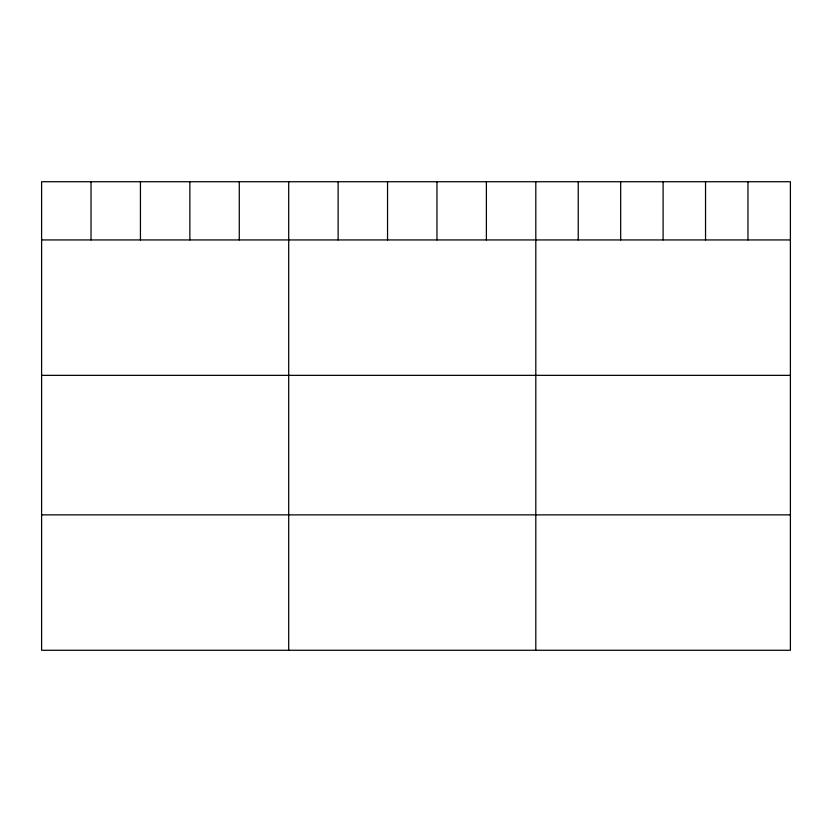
<?xml version="1.0" encoding="UTF-8"?>
<svg xmlns="http://www.w3.org/2000/svg" width="832" height="832" viewBox="0 0 832 832"><rect width="100%" height="100%" fill="white"/><g stroke="black" fill="none" stroke-linecap="round" stroke-linejoin="round"><path stroke-width="1.25" d="M790.4 239.938L790.4 650.27L41.6 650.27L41.6 181.73L790.4 181.73L790.4 239.938L41.6 239.938M41.6 375.346L790.4 375.346M41.6 514.862L790.4 514.862M747.968 181.73L747.968 239.938M705.536 181.73L705.536 239.938M663.104 181.73L663.104 239.938M620.672 181.73L620.672 239.938M578.24 181.73L578.24 239.938M535.808 181.73L535.808 650.27M486.387 181.73L486.387 239.938M436.966 181.73L436.966 239.938M387.546 181.73L387.546 239.938M338.125 181.73L338.125 239.938M288.704 181.73L288.704 650.27M239.283 181.73L239.283 239.938M189.862 181.73L189.862 239.938M140.442 181.73L140.442 239.938M91.021 181.73L91.021 239.938"/></g></svg>
